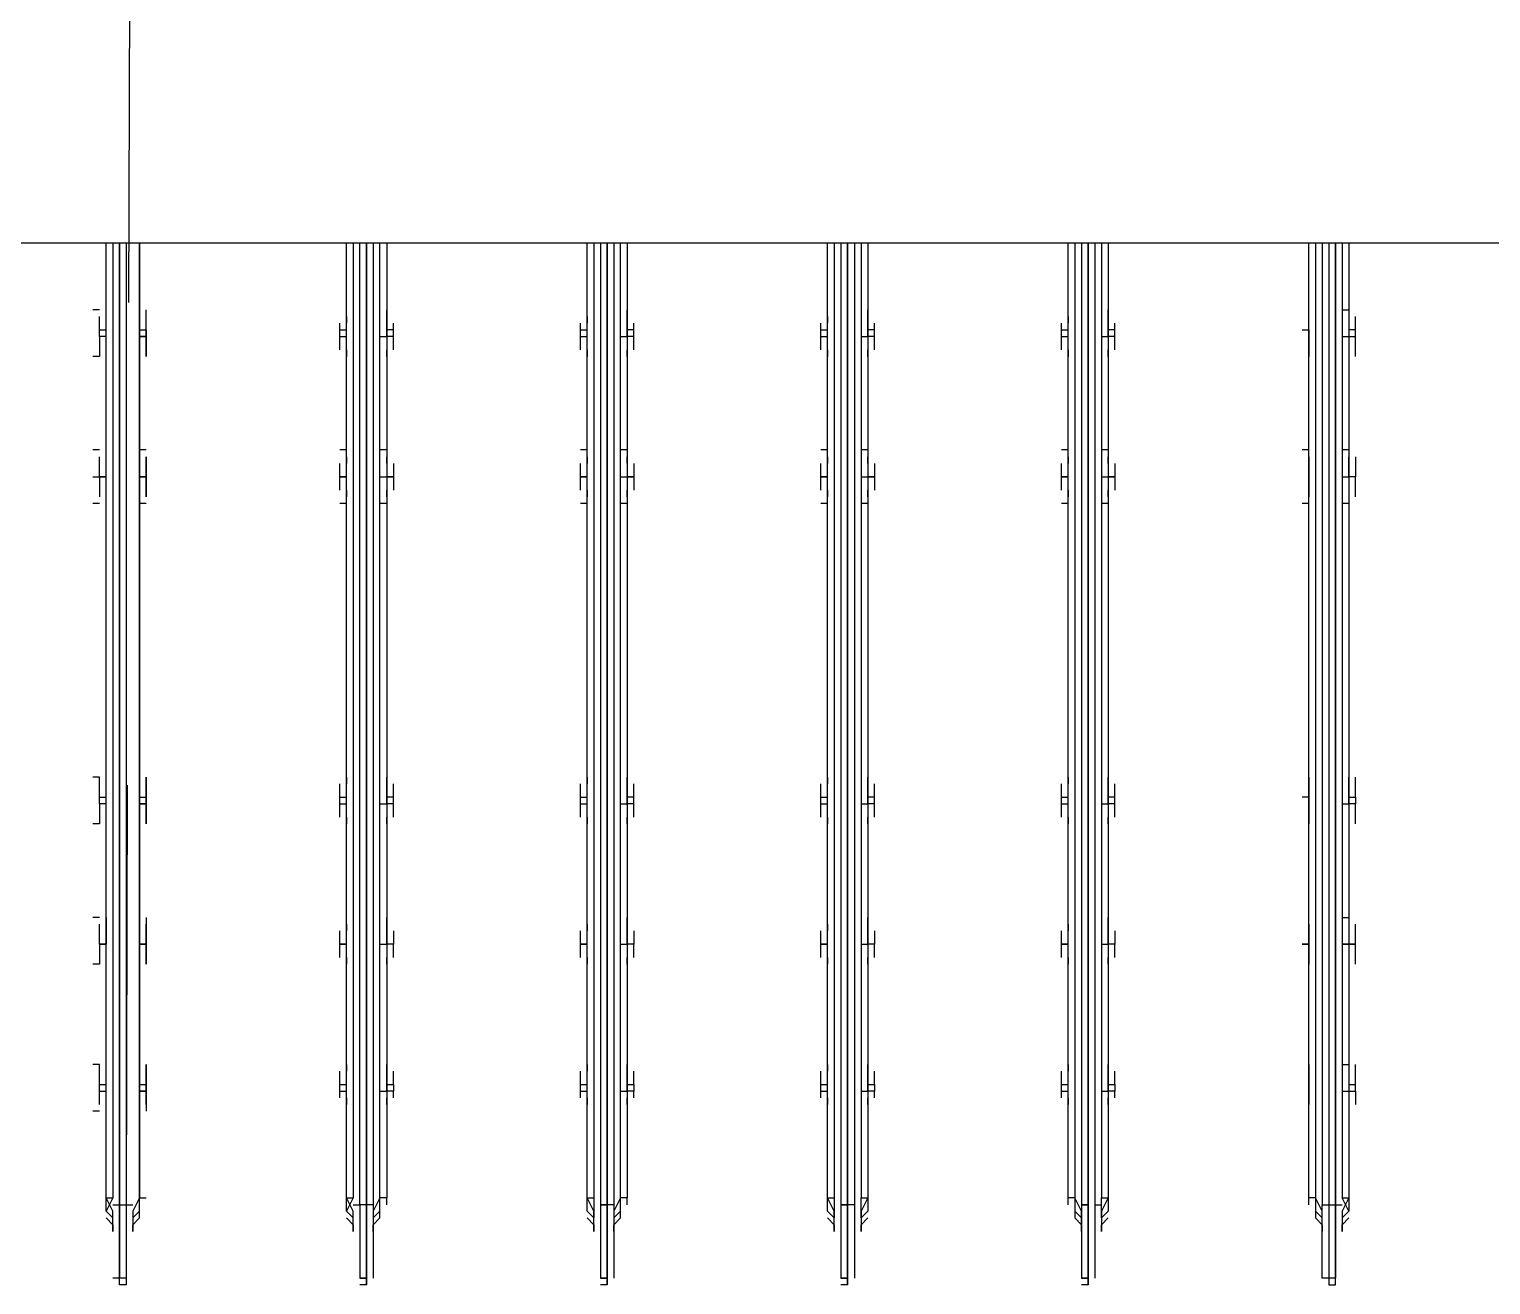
# Model space of a CAD drawing. Header units: metres. Extents: x 531759 to 532310, y 2675082 to 2675319.
# Drawn here: x 532023.7517 to 532024.0543, y 2675220.4394 to 2675220.6995 of the extents above; entities that cross this region are included whole.
import ezdxf

# ---------------------------------------------------------------- set-up
doc = ezdxf.new("R2010")
doc.units = ezdxf.units.M
doc.header["$MEASUREMENT"] = 0
doc.linetypes.add('PDF_IMPORT', pattern=[1, 0.8, -0.2])
doc.layers.add('IDT', color=7, linetype='Continuous')

# ---------------------------------------------------------------- blocks, each defined once
blk = doc.blocks.new('IDT')
at = {"layer": 'IDT', "color": 0, "lineweight": 25}
for p, q in [((16.91054, 14.81944), (16.90916, 14.81944)), ((16.90916, 14.81944), (16.90916, 14.80284)), ((16.90916, 14.80284), (16.90916, 14.81805)), ((16.90916, 14.81805), (16.91054, 14.81805)), ((16.91054, 14.80284), (16.91054, 14.81944)), ((16.91054, 14.81805), (16.91192, 14.81805)), ((16.91192, 14.81805), (16.91192, 14.80284)), ((16.95895, 14.80284), (16.95895, 14.81805)), ((16.96033, 14.80284), (16.96033, 14.81944)), ((16.96033, 14.81944), (16.96033, 14.80284)), ((16.96033, 14.81944), (16.96172, 14.81944)), ((16.96172, 14.81805), (16.96033, 14.81805)), ((16.96033, 14.81805), (16.96172, 14.81805)), ((16.96172, 14.80284), (16.96172, 14.81805)), ((17.00874, 14.80284), (17.00874, 14.81805)), ((17.01013, 14.80284), (17.01013, 14.81944)), ((17.01013, 14.81944), (17.01013, 14.80284)), ((17.01013, 14.81944), (17.01151, 14.81944)), ((17.01151, 14.81805), (17.01013, 14.81805)), ((17.01013, 14.81805), (17.01151, 14.81805)), ((17.01151, 14.80284), (17.01151, 14.81805)), ((17.05854, 14.80284), (17.05854, 14.81805)), ((17.05992, 14.80284), (17.05992, 14.81944)), ((17.05992, 14.81944), (17.05992, 14.80284)), ((17.05992, 14.81944), (17.0613, 14.81944)), ((17.0613, 14.81805), (17.05992, 14.81805)), ((17.05992, 14.81805), (17.0613, 14.81805)), ((17.0613, 14.80284), (17.0613, 14.81805)), ((17.10833, 14.80284), (17.10833, 14.81805)), ((17.10971, 14.80284), (17.10971, 14.81944)), ((17.10971, 14.81944), (17.10971, 14.80284)), ((17.10971, 14.81944), (17.1111, 14.81944)), ((17.1111, 14.81805), (17.10971, 14.81805)), ((17.10971, 14.81805), (17.1111, 14.81805)), ((17.1111, 14.80284), (17.1111, 14.81805)), ((17.15951, 14.80284), (17.15951, 14.81944)), ((17.15951, 14.81944), (17.16089, 14.81944)), ((17.15951, 14.80284), (17.15951, 14.81805)), ((17.15951, 14.81805), (17.16089, 14.81805)), ((17.16089, 14.81944), (17.16089, 14.80284)), ((17.16089, 14.80284), (17.16089, 14.81805)), ((17.16089, 14.81805), (17.16227, 14.81805)), ((16.90777, 14.80422), (16.90777, 14.80837)), ((16.90777, 14.80837), (16.90777, 14.80699)), ((16.91192, 14.80699), (16.91192, 14.80837)), ((16.91192, 14.80837), (16.91192, 14.80422)), ((16.95757, 14.80422), (16.95757, 14.80837)), ((16.95757, 14.80837), (16.95757, 14.80699)), ((16.96172, 14.80699), (16.96172, 14.80837)), ((16.96172, 14.80837), (16.96172, 14.80422)), ((17.00736, 14.80422), (17.00736, 14.80837)), ((17.00736, 14.80837), (17.00736, 14.80699)), ((17.01289, 14.80699), (17.01289, 14.80837)), ((17.01289, 14.80837), (17.01289, 14.80422)), ((17.05854, 14.80422), (17.05854, 14.80837)), ((17.05854, 14.80837), (17.05854, 14.80699)), ((17.06269, 14.80699), (17.06269, 14.80837)), ((17.06269, 14.80837), (17.06269, 14.80422)), ((17.10833, 14.80422), (17.10833, 14.80837)), ((17.10833, 14.80837), (17.10833, 14.80699)), ((17.11248, 14.80699), (17.11248, 14.80837)), ((17.11248, 14.80837), (17.11248, 14.80422)), ((17.15812, 14.80422), (17.15812, 14.80837)), ((17.15812, 14.80837), (17.15812, 14.80699)), ((17.16227, 14.80699), (17.16227, 14.80837)), ((17.16227, 14.80837), (17.16227, 14.80422)), ((16.90777, 14.80699), (16.90639, 14.8056)), ((16.90639, 14.80422), (16.90777, 14.8056)), ((16.90777, 14.8056), (16.90639, 14.80422)), ((16.91331, 14.8056), (16.91192, 14.80699)), ((16.91331, 14.80422), (16.91192, 14.8056)), ((16.91331, 14.80145), (16.91331, 14.8056)), ((16.95757, 14.80699), (16.95618, 14.8056)), ((16.95618, 14.80422), (16.95757, 14.8056)), ((16.95757, 14.8056), (16.95757, 14.80145)), ((16.9631, 14.8056), (16.96172, 14.80699)), ((16.9631, 14.80422), (16.96172, 14.8056)), ((16.9631, 14.80145), (16.9631, 14.8056)), ((17.00736, 14.80699), (17.00598, 14.8056)), ((17.00598, 14.80422), (17.00736, 14.8056)), ((17.00736, 14.8056), (17.00736, 14.80145)), ((17.01428, 14.8056), (17.01289, 14.80699)), ((17.01289, 14.80145), (17.01289, 14.8056)), ((17.01289, 14.8056), (17.01428, 14.80422)), ((17.05854, 14.80699), (17.05715, 14.8056)), ((17.05715, 14.8056), (17.05715, 14.80145)), ((17.05854, 14.8056), (17.05715, 14.80422)), ((17.06407, 14.8056), (17.06269, 14.80699)), ((17.06269, 14.80145), (17.06269, 14.8056)), ((17.06269, 14.8056), (17.06407, 14.80422)), ((17.10833, 14.80699), (17.10695, 14.8056)), ((17.10695, 14.8056), (17.10695, 14.80145)), ((17.10833, 14.8056), (17.10695, 14.80422)), ((17.11386, 14.8056), (17.11248, 14.80699)), ((17.11386, 14.80422), (17.11248, 14.8056)), ((17.11248, 14.8056), (17.11386, 14.80422)), ((17.15812, 14.80699), (17.15674, 14.8056)), ((17.15812, 14.8056), (17.15674, 14.80422)), ((17.15674, 14.8056), (17.15674, 14.80145)), ((17.16366, 14.8056), (17.16227, 14.80699)), ((17.16366, 14.80422), (17.16227, 14.8056)), ((17.16227, 14.8056), (17.16366, 14.80422)), ((16.90639, 14.80145), (16.90777, 14.80422)), ((16.90639, 14.80284), (16.90639, 14.80422)), ((16.90639, 14.80422), (16.90777, 14.80145)), ((16.90639, 14.80145), (16.90639, 14.80284)), ((16.90639, 14.60366), (16.90639, 14.80145)), ((16.90777, 14.80145), (16.90639, 14.80145)), ((16.90916, 14.80284), (16.90777, 14.80284)), ((16.90777, 14.60366), (16.90777, 14.80145)), ((16.91054, 14.80284), (16.90916, 14.80284)), ((16.90916, 14.80284), (16.90916, 14.60366)), ((16.90916, 14.60366), (16.90916, 14.80284)), ((16.91192, 14.80284), (16.91054, 14.80284)), ((16.91054, 14.60366), (16.91054, 14.80284)), ((16.91192, 14.80422), (16.91331, 14.80145)), ((16.91192, 14.60366), (16.91192, 14.80284)), ((16.91331, 14.80284), (16.91331, 14.80422)), ((16.91331, 14.60366), (16.91331, 14.80145)), ((16.91331, 14.80145), (16.91469, 14.80145)), ((16.91469, 14.80284), (16.91469, 14.80145)), ((16.91469, 14.80145), (16.91469, 14.60366)), ((16.95618, 14.80145), (16.95757, 14.80422)), ((16.95618, 14.80284), (16.95618, 14.80422)), ((16.95618, 14.80145), (16.95618, 14.80284)), ((16.95618, 14.60366), (16.95618, 14.80145)), ((16.95757, 14.80145), (16.95618, 14.80145)), ((16.95895, 14.80284), (16.95757, 14.80284)), ((16.95757, 14.60366), (16.95757, 14.80145)), ((16.95895, 14.60366), (16.95895, 14.80284)), ((16.96172, 14.80284), (16.96033, 14.80284)), ((16.96033, 14.80284), (16.96172, 14.80284)), ((16.96033, 14.60366), (16.96033, 14.80284)), ((16.96033, 14.80284), (16.96033, 14.60366)), ((16.96172, 14.80422), (16.9631, 14.80145)), ((16.96172, 14.60366), (16.96172, 14.80284)), ((16.9631, 14.80284), (16.9631, 14.80422)), ((16.9631, 14.60366), (16.9631, 14.80145)), ((16.9631, 14.80145), (16.96448, 14.80145)), ((16.96448, 14.80284), (16.96448, 14.80145)), ((16.96448, 14.80145), (16.96448, 14.60366)), ((17.00598, 14.80145), (17.00736, 14.80422)), ((17.00598, 14.80284), (17.00598, 14.80422)), ((17.00598, 14.80145), (17.00598, 14.80284)), ((17.00598, 14.60366), (17.00598, 14.80145)), ((17.00736, 14.80145), (17.00598, 14.80145)), ((17.00736, 14.60366), (17.00736, 14.80145)), ((17.00874, 14.60366), (17.00874, 14.80284)), ((17.00874, 14.80284), (17.01013, 14.80284)), ((17.01151, 14.80284), (17.01013, 14.80284)), ((17.01013, 14.80284), (17.01151, 14.80284)), ((17.01013, 14.80284), (17.01013, 14.60366)), ((17.01013, 14.60366), (17.01013, 14.80284)), ((17.01151, 14.60366), (17.01151, 14.80284)), ((17.01289, 14.80422), (17.01428, 14.80145)), ((17.01428, 14.80145), (17.01289, 14.80145)), ((17.01289, 14.60366), (17.01289, 14.80145)), ((17.01428, 14.80422), (17.01428, 14.80284)), ((17.01428, 14.80284), (17.01428, 14.80145)), ((17.01428, 14.80145), (17.01428, 14.60366)), ((17.05577, 14.80284), (17.05577, 14.80145)), ((17.05577, 14.60366), (17.05577, 14.80145)), ((17.05577, 14.80145), (17.05715, 14.80145)), ((17.05715, 14.80145), (17.05854, 14.80422)), ((17.05715, 14.80422), (17.05715, 14.80284)), ((17.05715, 14.80145), (17.05715, 14.60366)), ((17.05854, 14.60366), (17.05854, 14.80284)), ((17.05854, 14.80284), (17.05992, 14.80284)), ((17.0613, 14.80284), (17.05992, 14.80284)), ((17.05992, 14.80284), (17.0613, 14.80284)), ((17.05992, 14.80284), (17.05992, 14.60366)), ((17.05992, 14.60366), (17.05992, 14.80284)), ((17.0613, 14.60366), (17.0613, 14.80284)), ((17.06269, 14.80422), (17.06407, 14.80145)), ((17.06407, 14.80145), (17.06269, 14.80145)), ((17.06269, 14.60366), (17.06269, 14.80145)), ((17.06407, 14.80422), (17.06407, 14.80284)), ((17.06407, 14.80284), (17.06407, 14.80145)), ((17.06407, 14.80145), (17.06407, 14.60366)), ((17.10556, 14.80284), (17.10556, 14.80145)), ((17.10556, 14.60366), (17.10556, 14.80145)), ((17.10556, 14.80145), (17.10695, 14.80145)), ((17.10695, 14.80145), (17.10833, 14.80422)), ((17.10695, 14.80422), (17.10695, 14.80284)), ((17.10695, 14.80145), (17.10695, 14.60366)), ((17.10833, 14.60366), (17.10833, 14.80284)), ((17.10833, 14.80284), (17.10971, 14.80284)), ((17.10971, 14.80284), (17.1111, 14.80284)), ((17.10971, 14.60366), (17.10971, 14.80284)), ((17.10971, 14.80284), (17.10971, 14.60366)), ((17.11248, 14.80284), (17.1111, 14.80284)), ((17.1111, 14.80284), (17.1111, 14.60366)), ((17.11248, 14.80422), (17.11386, 14.80145)), ((17.11248, 14.80145), (17.11386, 14.80422)), ((17.11386, 14.80145), (17.11248, 14.80145)), ((17.11248, 14.60366), (17.11248, 14.80145)), ((17.11386, 14.80422), (17.11386, 14.80284)), ((17.11386, 14.80284), (17.11386, 14.80145)), ((17.11386, 14.80145), (17.11386, 14.60366)), ((17.15674, 14.80145), (17.15536, 14.80145)), ((17.15674, 14.80422), (17.15674, 14.80284)), ((17.15674, 14.80145), (17.15812, 14.80422)), ((17.15674, 14.80284), (17.15674, 14.80145)), ((17.15674, 14.80145), (17.15674, 14.60366)), ((17.15674, 14.60366), (17.15674, 14.80145)), ((17.15951, 14.80284), (17.15812, 14.80284)), ((17.15951, 14.60366), (17.15951, 14.80284)), ((17.16089, 14.80284), (17.15951, 14.80284)), ((17.16227, 14.80284), (17.16089, 14.80284)), ((17.16089, 14.80284), (17.16089, 14.60366)), ((17.16089, 14.60366), (17.16089, 14.80284)), ((17.16227, 14.80422), (17.16366, 14.80145)), ((17.16227, 14.80145), (17.16366, 14.80422)), ((17.16366, 14.80145), (17.16227, 14.80145)), ((17.16227, 14.60366), (17.16227, 14.80145)), ((17.16366, 14.80422), (17.16366, 14.80284)), ((17.16366, 14.80284), (17.16366, 14.80145)), ((17.16366, 14.80145), (17.16366, 14.60366)), ((16.90639, 14.77932), (16.90639, 14.78347)), ((16.91469, 14.78347), (16.91469, 14.77932)), ((16.95618, 14.77932), (16.95618, 14.78347)), ((16.96448, 14.78347), (16.96448, 14.77932)), ((17.00598, 14.77932), (17.00598, 14.78347)), ((17.01428, 14.78347), (17.01428, 14.77932)), ((17.05577, 14.77932), (17.05577, 14.78347)), ((17.06407, 14.78347), (17.06407, 14.77932)), ((17.10556, 14.77932), (17.10556, 14.78347)), ((17.11386, 14.78347), (17.11386, 14.77932)), ((17.15536, 14.77932), (17.15536, 14.78347)), ((17.16366, 14.78347), (17.16366, 14.77932)), ((17.16504, 14.78347), (17.16642, 14.78347)), ((16.90501, 14.78071), (16.90501, 14.78209)), ((16.90501, 14.77932), (16.90501, 14.78071)), ((16.91469, 14.78071), (16.91469, 14.78209)), ((16.91469, 14.77932), (16.91469, 14.78071)), ((16.9548, 14.78071), (16.9548, 14.77932)), ((16.95618, 14.78209), (16.95618, 14.78071)), ((16.96448, 14.78071), (16.96448, 14.78209)), ((16.96587, 14.78071), (16.96587, 14.77932)), ((17.00459, 14.78071), (17.00459, 14.77932)), ((17.00598, 14.78209), (17.00598, 14.78071)), ((17.01428, 14.78071), (17.01428, 14.78209)), ((17.01566, 14.78071), (17.01566, 14.77932)), ((17.05439, 14.78071), (17.05439, 14.77932)), ((17.05577, 14.78209), (17.05577, 14.78071)), ((17.06407, 14.78071), (17.06407, 14.78209)), ((17.06545, 14.78071), (17.06545, 14.77932)), ((17.10418, 14.78071), (17.10418, 14.77932)), ((17.10556, 14.78209), (17.10556, 14.78071)), ((17.11386, 14.78071), (17.11386, 14.78209)), ((17.11525, 14.78071), (17.11525, 14.77932)), ((17.15536, 14.78209), (17.15536, 14.78071)), ((17.15536, 14.78071), (17.15536, 14.77932)), ((17.16504, 14.78209), (17.16504, 14.78071)), ((17.16504, 14.78071), (17.16504, 14.77932)), ((16.90639, 14.77932), (16.90501, 14.77932)), ((16.90501, 14.77932), (16.90501, 14.77794)), ((16.90639, 14.77794), (16.90501, 14.77794)), ((16.90501, 14.77794), (16.90501, 14.77518)), ((16.90777, 14.77932), (16.90639, 14.77932)), ((16.90639, 14.77794), (16.90639, 14.77932)), ((16.90639, 14.77379), (16.90639, 14.77794)), ((16.91469, 14.77932), (16.91469, 14.77794)), ((16.91469, 14.77518), (16.91469, 14.77932)), ((16.91469, 14.77794), (16.91469, 14.77379)), ((16.9548, 14.77932), (16.95618, 14.77932)), ((16.9548, 14.77794), (16.9548, 14.77932)), ((16.95618, 14.77794), (16.9548, 14.77794)), ((16.9548, 14.77794), (16.9548, 14.77518)), ((16.95757, 14.77932), (16.95618, 14.77932)), ((16.95618, 14.77932), (16.95618, 14.77794)), ((16.95618, 14.77794), (16.95618, 14.77379)), ((16.96448, 14.77932), (16.96448, 14.77794)), ((16.96587, 14.77932), (16.96448, 14.77932)), ((16.96448, 14.77794), (16.96448, 14.77379)), ((16.96587, 14.77794), (16.96448, 14.77794)), ((16.96587, 14.77932), (16.96587, 14.77794)), ((16.96587, 14.77794), (16.96587, 14.77518)), ((17.00459, 14.77932), (17.00598, 14.77932)), ((17.00459, 14.77794), (17.00459, 14.77932)), ((17.00598, 14.77794), (17.00459, 14.77794)), ((17.00459, 14.77794), (17.00459, 14.77518)), ((17.00736, 14.77932), (17.00598, 14.77932)), ((17.00598, 14.77932), (17.00598, 14.77794)), ((17.00598, 14.77794), (17.00598, 14.77379)), ((17.01428, 14.77932), (17.01428, 14.77794)), ((17.01566, 14.77932), (17.01428, 14.77932)), ((17.01428, 14.77794), (17.01428, 14.77379)), ((17.01566, 14.77794), (17.01428, 14.77794)), ((17.01566, 14.77932), (17.01566, 14.77794)), ((17.01566, 14.77794), (17.01566, 14.77518)), ((17.05439, 14.77932), (17.05577, 14.77932)), ((17.05439, 14.77794), (17.05439, 14.77932)), ((17.05577, 14.77794), (17.05439, 14.77794)), ((17.05439, 14.77794), (17.05439, 14.77518)), ((17.05715, 14.77932), (17.05577, 14.77932)), ((17.05577, 14.77932), (17.05577, 14.77794)), ((17.05577, 14.77794), (17.05577, 14.77379)), ((17.06407, 14.77932), (17.06407, 14.77794)), ((17.06545, 14.77932), (17.06407, 14.77932)), ((17.06407, 14.77794), (17.06407, 14.77379)), ((17.06545, 14.77794), (17.06407, 14.77794)), ((17.06545, 14.77932), (17.06545, 14.77794)), ((17.06545, 14.77794), (17.06545, 14.77518)), ((17.10418, 14.77932), (17.10556, 14.77932)), ((17.10418, 14.77794), (17.10418, 14.77932)), ((17.10556, 14.77794), (17.10418, 14.77794)), ((17.10418, 14.77794), (17.10418, 14.77518)), ((17.10695, 14.77932), (17.10556, 14.77932)), ((17.10556, 14.77932), (17.10556, 14.77794)), ((17.10556, 14.77794), (17.10556, 14.77379)), ((17.11386, 14.77932), (17.11386, 14.77794)), ((17.11525, 14.77932), (17.11386, 14.77932)), ((17.11386, 14.77794), (17.11386, 14.77379)), ((17.11525, 14.77794), (17.11386, 14.77794)), ((17.11525, 14.77932), (17.11525, 14.77794)), ((17.11525, 14.77794), (17.11525, 14.77518)), ((17.15536, 14.77794), (17.15536, 14.77932)), ((17.15536, 14.77932), (17.15674, 14.77932)), ((17.15674, 14.77932), (17.15536, 14.77932)), ((17.15536, 14.77932), (17.15536, 14.77794)), ((17.15674, 14.77794), (17.15536, 14.77794)), ((17.15536, 14.77794), (17.15536, 14.77379)), ((17.15536, 14.77518), (17.15536, 14.77794)), ((17.16366, 14.77932), (17.16366, 14.77794)), ((17.16504, 14.77932), (17.16366, 14.77932)), ((17.16366, 14.77794), (17.16366, 14.77379)), ((17.16504, 14.77794), (17.16366, 14.77794)), ((17.16504, 14.77932), (17.16504, 14.77794)), ((17.16504, 14.77794), (17.16504, 14.77518)), ((16.90501, 14.77518), (16.90501, 14.77379)), ((16.91469, 14.77379), (16.91469, 14.77518)), ((16.95618, 14.77379), (16.95618, 14.77518)), ((16.96448, 14.77379), (16.96448, 14.77518)), ((17.00598, 14.77379), (17.00598, 14.77518)), ((17.01428, 14.77379), (17.01428, 14.77518)), ((17.05577, 14.77379), (17.05577, 14.77518)), ((17.06407, 14.77379), (17.06407, 14.77518)), ((17.10556, 14.77379), (17.10556, 14.77518)), ((17.11386, 14.77379), (17.11386, 14.77518)), ((17.15536, 14.77379), (17.15536, 14.77518)), ((17.16504, 14.77518), (17.16504, 14.77379)), ((16.90777, 14.77379), (16.90639, 14.77379)), ((17.16504, 14.77379), (17.16642, 14.77379)), ((16.90501, 14.75304), (16.90501, 14.75166)), ((16.90639, 14.7489), (16.90639, 14.75304)), ((16.91469, 14.75166), (16.91469, 14.75304)), ((16.91469, 14.75304), (16.91469, 14.74336)), ((16.95618, 14.7489), (16.95618, 14.75304)), ((16.95618, 14.75304), (16.95618, 14.75166)), ((16.96448, 14.75166), (16.96448, 14.75304)), ((16.96448, 14.75304), (16.96448, 14.7489)), ((17.00598, 14.7489), (17.00598, 14.75304)), ((17.00598, 14.75304), (17.00598, 14.75166)), ((17.01428, 14.75166), (17.01428, 14.75304)), ((17.01428, 14.75304), (17.01428, 14.7489)), ((17.05577, 14.7489), (17.05577, 14.75304)), ((17.05577, 14.75304), (17.05577, 14.75166)), ((17.06407, 14.75166), (17.06407, 14.75304)), ((17.06407, 14.75304), (17.06407, 14.7489)), ((17.10556, 14.7489), (17.10556, 14.75304)), ((17.10556, 14.75304), (17.10556, 14.75166)), ((17.11386, 14.75166), (17.11386, 14.75304)), ((17.11386, 14.75304), (17.11386, 14.7489)), ((17.15536, 14.75166), (17.15536, 14.75304)), ((17.15536, 14.75304), (17.15536, 14.7489)), ((17.16366, 14.75304), (17.16366, 14.7489)), ((17.16504, 14.75166), (17.16504, 14.75304)), ((17.16504, 14.75304), (17.16642, 14.75304)), ((16.90501, 14.75166), (16.90501, 14.7489)), ((16.91469, 14.7489), (16.91469, 14.75166)), ((16.9548, 14.75166), (16.9548, 14.7489)), ((16.96587, 14.75166), (16.96587, 14.7489)), ((17.00459, 14.75166), (17.00459, 14.7489)), ((17.01566, 14.75166), (17.01566, 14.7489)), ((17.05439, 14.75166), (17.05439, 14.7489)), ((17.06545, 14.75166), (17.06545, 14.7489)), ((17.10418, 14.75166), (17.10418, 14.7489)), ((17.11525, 14.75166), (17.11525, 14.7489)), ((17.15536, 14.7489), (17.15536, 14.75166)), ((17.16504, 14.7489), (17.16504, 14.75166)), ((16.90639, 14.7489), (16.90501, 14.7489)), ((16.90501, 14.7489), (16.90639, 14.7489)), ((16.90639, 14.7489), (16.90501, 14.7489)), ((16.90501, 14.7489), (16.90501, 14.74613)), ((16.90639, 14.74336), (16.90639, 14.7489)), ((16.90639, 14.7489), (16.90777, 14.7489)), ((16.90777, 14.7489), (16.90639, 14.7489)), ((16.91469, 14.74613), (16.91469, 14.7489)), ((16.91469, 14.7489), (16.91607, 14.7489)), ((16.91607, 14.7489), (16.91469, 14.7489)), ((16.9548, 14.7489), (16.95618, 14.7489)), ((16.9548, 14.74613), (16.9548, 14.7489)), ((16.9548, 14.7489), (16.95618, 14.7489)), ((16.95757, 14.7489), (16.95618, 14.7489)), ((16.95618, 14.7489), (16.95618, 14.74336)), ((16.96448, 14.7489), (16.96587, 14.7489)), ((16.96587, 14.7489), (16.96448, 14.7489)), ((16.96587, 14.7489), (16.96448, 14.7489)), ((16.96448, 14.7489), (16.96448, 14.74336)), ((16.96587, 14.7489), (16.96587, 14.74613)), ((17.00459, 14.7489), (17.00598, 14.7489)), ((17.00459, 14.74613), (17.00459, 14.7489)), ((17.00459, 14.7489), (17.00598, 14.7489)), ((17.00736, 14.7489), (17.00598, 14.7489)), ((17.00598, 14.7489), (17.00598, 14.74336)), ((17.01428, 14.7489), (17.01566, 14.7489)), ((17.01566, 14.7489), (17.01428, 14.7489)), ((17.01566, 14.7489), (17.01428, 14.7489)), ((17.01428, 14.7489), (17.01428, 14.74336)), ((17.01566, 14.7489), (17.01566, 14.74613)), ((17.05439, 14.7489), (17.05577, 14.7489)), ((17.05439, 14.74613), (17.05439, 14.7489)), ((17.05439, 14.7489), (17.05577, 14.7489)), ((17.05715, 14.7489), (17.05577, 14.7489)), ((17.05577, 14.7489), (17.05577, 14.74336)), ((17.06407, 14.7489), (17.06545, 14.7489)), ((17.06545, 14.7489), (17.06407, 14.7489)), ((17.06545, 14.7489), (17.06407, 14.7489)), ((17.06407, 14.7489), (17.06407, 14.74336)), ((17.06545, 14.7489), (17.06545, 14.74613)), ((17.10418, 14.7489), (17.10556, 14.7489)), ((17.10418, 14.74613), (17.10418, 14.7489)), ((17.10418, 14.7489), (17.10556, 14.7489)), ((17.10695, 14.7489), (17.10556, 14.7489)), ((17.10556, 14.7489), (17.10556, 14.74336)), ((17.11386, 14.7489), (17.11525, 14.7489)), ((17.11525, 14.7489), (17.11386, 14.7489)), ((17.11525, 14.7489), (17.11386, 14.7489)), ((17.11386, 14.7489), (17.11386, 14.74336)), ((17.11525, 14.7489), (17.11525, 14.74613)), ((17.15536, 14.74336), (17.15536, 14.7489)), ((17.15536, 14.7489), (17.15674, 14.7489)), ((17.15674, 14.7489), (17.15536, 14.7489)), ((17.15536, 14.7489), (17.15674, 14.7489)), ((17.15674, 14.7489), (17.15536, 14.7489)), ((17.15536, 14.7489), (17.15536, 14.74613)), ((17.16366, 14.74336), (17.16366, 14.7489)), ((17.16366, 14.7489), (17.16504, 14.7489)), ((17.16366, 14.7489), (17.16504, 14.7489)), ((17.16504, 14.7489), (17.16366, 14.7489)), ((17.16504, 14.7489), (17.16504, 14.74613)), ((16.90501, 14.74613), (16.90501, 14.74475)), ((16.91469, 14.74475), (16.91469, 14.74613)), ((16.95618, 14.74613), (16.95618, 14.74475)), ((16.96448, 14.74475), (16.96448, 14.74613)), ((17.00598, 14.74613), (17.00598, 14.74475)), ((17.01428, 14.74475), (17.01428, 14.74613)), ((17.05577, 14.74613), (17.05577, 14.74475)), ((17.06407, 14.74475), (17.06407, 14.74613)), ((17.10556, 14.74613), (17.10556, 14.74475)), ((17.11386, 14.74475), (17.11386, 14.74613)), ((17.15536, 14.74613), (17.15536, 14.74475)), ((17.16504, 14.74613), (17.16504, 14.74475)), ((16.90777, 14.74336), (16.90639, 14.74336)), ((17.16504, 14.74336), (17.16642, 14.74336)), ((16.90501, 14.724), (16.90501, 14.72262)), ((16.90639, 14.71985), (16.90639, 14.724)), ((16.91469, 14.72262), (16.91469, 14.724)), ((16.91469, 14.724), (16.91469, 14.71985)), ((16.95618, 14.71985), (16.95618, 14.724)), ((16.95618, 14.724), (16.95618, 14.72262)), ((16.96448, 14.72262), (16.96448, 14.724)), ((16.96448, 14.724), (16.96448, 14.71847)), ((17.00598, 14.71985), (17.00598, 14.724)), ((17.00598, 14.724), (17.00598, 14.72262)), ((17.01428, 14.72262), (17.01428, 14.724)), ((17.01428, 14.724), (17.01428, 14.71847)), ((17.05577, 14.71985), (17.05577, 14.724)), ((17.05577, 14.724), (17.05577, 14.72262)), ((17.06407, 14.72262), (17.06407, 14.724)), ((17.06407, 14.724), (17.06407, 14.71847)), ((17.10556, 14.71985), (17.10556, 14.724)), ((17.10556, 14.724), (17.10556, 14.72262)), ((17.11386, 14.72262), (17.11386, 14.724)), ((17.11386, 14.724), (17.11386, 14.71847)), ((17.15536, 14.72262), (17.15536, 14.724)), ((17.15536, 14.724), (17.15536, 14.71985)), ((17.16366, 14.724), (17.16366, 14.71847)), ((17.16504, 14.72262), (17.16504, 14.724)), ((17.16504, 14.724), (17.16642, 14.724)), ((16.90501, 14.72262), (16.90501, 14.71985)), ((16.90501, 14.71847), (16.90501, 14.71985)), ((16.90501, 14.71985), (16.90639, 14.71985)), ((16.90777, 14.71985), (16.90639, 14.71985)), ((16.90639, 14.71985), (16.90639, 14.71847)), ((16.91469, 14.71985), (16.91469, 14.72262)), ((16.91469, 14.71847), (16.91469, 14.71985)), ((16.91469, 14.71985), (16.91469, 14.71847)), ((16.9548, 14.72262), (16.9548, 14.71985)), ((16.9548, 14.71985), (16.95618, 14.71985)), ((16.9548, 14.71985), (16.9548, 14.71847)), ((16.95757, 14.71985), (16.95618, 14.71985)), ((16.95618, 14.71985), (16.95618, 14.71432)), ((16.96587, 14.71985), (16.96448, 14.71985)), ((16.96587, 14.72262), (16.96587, 14.71985)), ((16.96587, 14.71985), (16.96587, 14.71847)), ((17.00459, 14.72262), (17.00459, 14.71985)), ((17.00459, 14.71985), (17.00598, 14.71985)), ((17.00459, 14.71985), (17.00459, 14.71847)), ((17.00736, 14.71985), (17.00598, 14.71985)), ((17.00598, 14.71985), (17.00598, 14.71432)), ((17.01566, 14.71985), (17.01428, 14.71985)), ((17.01566, 14.72262), (17.01566, 14.71985)), ((17.01566, 14.71985), (17.01566, 14.71847)), ((17.05439, 14.72262), (17.05439, 14.71985)), ((17.05439, 14.71985), (17.05577, 14.71985)), ((17.05439, 14.71985), (17.05439, 14.71847)), ((17.05715, 14.71985), (17.05577, 14.71985)), ((17.05577, 14.71985), (17.05577, 14.71432)), ((17.06545, 14.71985), (17.06407, 14.71985)), ((17.06545, 14.72262), (17.06545, 14.71985)), ((17.06545, 14.71985), (17.06545, 14.71847)), ((17.10418, 14.72262), (17.10418, 14.71985)), ((17.10418, 14.71985), (17.10556, 14.71985)), ((17.10418, 14.71985), (17.10418, 14.71847)), ((17.10695, 14.71985), (17.10556, 14.71985)), ((17.10556, 14.71985), (17.10556, 14.71432)), ((17.11525, 14.71985), (17.11386, 14.71985)), ((17.11525, 14.72262), (17.11525, 14.71985)), ((17.11525, 14.71985), (17.11525, 14.71847)), ((17.15536, 14.71985), (17.15536, 14.72262)), ((17.15536, 14.71847), (17.15536, 14.71985)), ((17.15536, 14.71985), (17.15674, 14.71985)), ((17.15674, 14.71985), (17.15536, 14.71985)), ((17.15536, 14.71985), (17.15536, 14.71847)), ((17.16366, 14.71985), (17.16504, 14.71985)), ((17.16504, 14.71985), (17.16504, 14.72262)), ((17.16504, 14.71985), (17.16504, 14.71847)), ((16.90639, 14.71847), (16.90501, 14.71847)), ((16.90501, 14.71847), (16.90501, 14.7157)), ((16.90639, 14.71847), (16.90639, 14.71432)), ((16.91469, 14.7157), (16.91469, 14.71847)), ((16.91469, 14.71847), (16.91469, 14.71432)), ((16.91469, 14.71847), (16.91607, 14.71847)), ((16.9548, 14.71847), (16.95618, 14.71847)), ((16.9548, 14.71847), (16.9548, 14.7157)), ((16.96448, 14.71847), (16.96448, 14.71432)), ((16.96587, 14.71847), (16.96448, 14.71847)), ((16.96587, 14.71847), (16.96587, 14.7157)), ((17.00459, 14.71847), (17.00598, 14.71847)), ((17.00459, 14.71847), (17.00459, 14.7157)), ((17.01428, 14.71847), (17.01428, 14.71432)), ((17.01566, 14.71847), (17.01428, 14.71847)), ((17.01566, 14.71847), (17.01566, 14.7157)), ((17.05439, 14.71847), (17.05577, 14.71847)), ((17.05439, 14.71847), (17.05439, 14.7157)), ((17.06407, 14.71847), (17.06407, 14.71432)), ((17.06545, 14.71847), (17.06407, 14.71847)), ((17.06545, 14.71847), (17.06545, 14.7157)), ((17.10418, 14.71847), (17.10556, 14.71847)), ((17.10418, 14.71847), (17.10418, 14.7157)), ((17.11386, 14.71847), (17.11386, 14.71432)), ((17.11525, 14.71847), (17.11386, 14.71847)), ((17.11525, 14.71847), (17.11525, 14.7157)), ((17.15674, 14.71847), (17.15536, 14.71847)), ((17.15536, 14.71847), (17.15536, 14.71432)), ((17.15536, 14.7157), (17.15536, 14.71847)), ((17.16366, 14.71847), (17.16366, 14.71432)), ((17.16504, 14.71847), (17.16366, 14.71847)), ((17.16504, 14.71847), (17.16504, 14.7157)), ((16.90501, 14.7157), (16.90501, 14.71432)), ((16.91469, 14.71432), (16.91469, 14.7157)), ((16.95618, 14.71432), (16.95618, 14.7157)), ((16.96448, 14.71432), (16.96448, 14.7157)), ((17.00598, 14.71432), (17.00598, 14.7157)), ((17.01428, 14.71432), (17.01428, 14.7157)), ((17.05577, 14.71432), (17.05577, 14.7157)), ((17.06407, 14.71432), (17.06407, 14.7157)), ((17.10556, 14.71432), (17.10556, 14.7157)), ((17.11386, 14.71432), (17.11386, 14.7157)), ((17.15536, 14.71432), (17.15536, 14.7157)), ((17.16504, 14.7157), (17.16504, 14.71432)), ((17.16504, 14.71432), (17.16642, 14.71432)), ((16.90501, 14.65622), (16.90501, 14.65484)), ((16.90639, 14.65761), (16.90777, 14.65761)), ((16.90639, 14.65207), (16.90639, 14.65622)), ((16.91469, 14.65761), (16.91607, 14.65761)), ((16.91469, 14.65484), (16.91469, 14.65622)), ((16.91469, 14.65622), (16.91469, 14.65207)), ((16.95618, 14.65761), (16.95757, 14.65761)), ((16.95618, 14.65207), (16.95618, 14.65622)), ((16.95618, 14.65622), (16.95618, 14.65484)), ((16.96448, 14.65761), (16.96587, 14.65761)), ((16.96448, 14.65484), (16.96448, 14.65622)), ((16.96448, 14.65622), (16.96448, 14.65207)), ((17.00598, 14.65761), (17.00736, 14.65761)), ((17.00598, 14.65207), (17.00598, 14.65622)), ((17.00598, 14.65622), (17.00598, 14.65484)), ((17.01428, 14.65761), (17.01566, 14.65761)), ((17.01428, 14.65484), (17.01428, 14.65622)), ((17.01428, 14.65622), (17.01428, 14.65207)), ((17.05577, 14.65761), (17.05715, 14.65761)), ((17.05577, 14.65207), (17.05577, 14.65622)), ((17.05577, 14.65622), (17.05577, 14.65484)), ((17.06407, 14.65761), (17.06545, 14.65761)), ((17.06407, 14.65484), (17.06407, 14.65622)), ((17.06407, 14.65622), (17.06407, 14.65207)), ((17.10556, 14.65761), (17.10695, 14.65761)), ((17.10556, 14.65207), (17.10556, 14.65622)), ((17.10556, 14.65622), (17.10556, 14.65484)), ((17.11386, 14.65761), (17.11525, 14.65761)), ((17.11386, 14.65484), (17.11386, 14.65622)), ((17.11386, 14.65622), (17.11386, 14.65207)), ((17.15536, 14.65761), (17.15674, 14.65761)), ((17.15536, 14.65207), (17.15536, 14.65622)), ((17.15536, 14.65622), (17.15536, 14.65484)), ((17.16366, 14.65622), (17.16366, 14.65207)), ((17.16504, 14.65761), (17.16642, 14.65761)), ((17.16504, 14.65484), (17.16504, 14.65622)), ((16.90501, 14.65484), (16.90501, 14.65207)), ((16.91469, 14.65207), (16.91469, 14.65484)), ((16.9548, 14.65207), (16.9548, 14.65484)), ((16.96587, 14.65484), (16.96587, 14.65207)), ((17.00459, 14.65207), (17.00459, 14.65484)), ((17.01566, 14.65484), (17.01566, 14.65207)), ((17.05439, 14.65207), (17.05439, 14.65484)), ((17.06545, 14.65484), (17.06545, 14.65207)), ((17.10418, 14.65207), (17.10418, 14.65484)), ((17.11525, 14.65484), (17.11525, 14.65207)), ((17.15536, 14.65484), (17.15536, 14.65207)), ((17.16504, 14.65207), (17.16504, 14.65484)), ((16.90501, 14.65207), (16.90639, 14.65207)), ((16.90501, 14.64931), (16.90501, 14.65207)), ((16.90501, 14.65207), (16.90639, 14.65207)), ((16.90777, 14.65207), (16.90639, 14.65207)), ((16.90639, 14.65207), (16.90639, 14.64793)), ((16.91469, 14.64931), (16.91469, 14.65207)), ((16.91469, 14.65207), (16.91469, 14.64793)), ((16.95618, 14.65207), (16.9548, 14.65207)), ((16.9548, 14.64931), (16.9548, 14.65207)), ((16.9548, 14.65207), (16.95618, 14.65207)), ((16.95757, 14.65207), (16.95618, 14.65207)), ((16.95618, 14.64793), (16.95618, 14.65207)), ((16.96448, 14.65207), (16.96448, 14.64793)), ((16.96587, 14.65207), (16.96448, 14.65207)), ((16.96448, 14.65207), (16.96587, 14.65207)), ((16.96587, 14.65207), (16.96587, 14.64931)), ((17.00598, 14.65207), (17.00459, 14.65207)), ((17.00459, 14.64931), (17.00459, 14.65207)), ((17.00459, 14.65207), (17.00598, 14.65207)), ((17.00736, 14.65207), (17.00598, 14.65207)), ((17.00598, 14.64793), (17.00598, 14.65207)), ((17.01428, 14.65207), (17.01428, 14.64793)), ((17.01566, 14.65207), (17.01428, 14.65207)), ((17.01428, 14.65207), (17.01566, 14.65207)), ((17.01566, 14.65207), (17.01566, 14.64931)), ((17.05577, 14.65207), (17.05439, 14.65207)), ((17.05439, 14.64931), (17.05439, 14.65207)), ((17.05439, 14.65207), (17.05577, 14.65207)), ((17.05715, 14.65207), (17.05577, 14.65207)), ((17.05577, 14.64793), (17.05577, 14.65207)), ((17.06407, 14.65207), (17.06407, 14.64793)), ((17.06545, 14.65207), (17.06407, 14.65207)), ((17.06407, 14.65207), (17.06545, 14.65207)), ((17.06545, 14.65207), (17.06545, 14.64931)), ((17.10556, 14.65207), (17.10418, 14.65207)), ((17.10418, 14.64931), (17.10418, 14.65207)), ((17.10418, 14.65207), (17.10556, 14.65207)), ((17.10695, 14.65207), (17.10556, 14.65207)), ((17.10556, 14.64793), (17.10556, 14.65207)), ((17.11386, 14.65207), (17.11386, 14.64793)), ((17.11525, 14.65207), (17.11386, 14.65207)), ((17.11386, 14.65207), (17.11525, 14.65207)), ((17.11525, 14.65207), (17.11525, 14.64931)), ((17.15536, 14.65207), (17.15536, 14.64931)), ((17.15536, 14.64793), (17.15536, 14.65207)), ((17.15674, 14.65207), (17.15536, 14.65207)), ((17.15536, 14.65207), (17.15674, 14.65207)), ((17.15674, 14.65207), (17.15536, 14.65207)), ((17.15536, 14.65207), (17.15674, 14.65207)), ((17.16366, 14.65207), (17.16366, 14.64793)), ((17.16504, 14.65207), (17.16366, 14.65207)), ((17.16366, 14.65207), (17.16504, 14.65207)), ((17.16642, 14.65207), (17.16504, 14.65207)), ((17.16504, 14.65207), (17.16504, 14.64931)), ((16.90501, 14.64793), (16.90501, 14.64931)), ((16.91469, 14.64793), (16.91469, 14.64931)), ((16.95618, 14.64931), (16.95618, 14.64793)), ((16.96448, 14.64793), (16.96448, 14.64931)), ((17.00598, 14.64931), (17.00598, 14.64793)), ((17.01428, 14.64793), (17.01428, 14.64931)), ((17.05577, 14.64931), (17.05577, 14.64793)), ((17.06407, 14.64793), (17.06407, 14.64931)), ((17.10556, 14.64931), (17.10556, 14.64793)), ((17.11386, 14.64793), (17.11386, 14.64931)), ((17.15536, 14.64931), (17.15536, 14.64793)), ((17.16504, 14.64931), (17.16504, 14.64793)), ((16.90639, 14.64654), (16.90777, 14.64654)), ((16.91469, 14.64654), (16.91607, 14.64654)), ((16.95618, 14.64654), (16.95757, 14.64654)), ((16.96448, 14.64654), (16.96587, 14.64654)), ((17.00598, 14.64654), (17.00736, 14.64654)), ((17.01428, 14.64654), (17.01566, 14.64654)), ((17.05577, 14.64654), (17.05715, 14.64654)), ((17.06407, 14.64654), (17.06545, 14.64654)), ((17.10556, 14.64654), (17.10695, 14.64654)), ((17.11386, 14.64654), (17.11525, 14.64654)), ((17.15536, 14.64654), (17.15674, 14.64654)), ((17.16504, 14.64654), (17.16642, 14.64654)), ((16.90501, 14.62718), (16.90501, 14.62579)), ((16.90639, 14.62303), (16.90639, 14.62718)), ((16.91469, 14.62579), (16.91469, 14.62718)), ((16.91469, 14.62718), (16.91469, 14.62303)), ((16.95618, 14.62303), (16.95618, 14.62718)), ((16.95618, 14.62718), (16.95618, 14.62579)), ((16.96448, 14.62579), (16.96448, 14.62718)), ((16.96448, 14.62718), (16.96448, 14.62303)), ((17.00598, 14.62303), (17.00598, 14.62718)), ((17.00598, 14.62718), (17.00598, 14.62579)), ((17.01428, 14.62579), (17.01428, 14.62718)), ((17.01428, 14.62718), (17.01428, 14.62303)), ((17.05577, 14.62303), (17.05577, 14.62718)), ((17.05577, 14.62718), (17.05577, 14.62579)), ((17.06407, 14.62579), (17.06407, 14.62718)), ((17.06407, 14.62718), (17.06407, 14.62303)), ((17.10556, 14.62303), (17.10556, 14.62718)), ((17.10556, 14.62718), (17.10556, 14.62579)), ((17.11386, 14.62579), (17.11386, 14.62718)), ((17.11386, 14.62718), (17.11386, 14.62303)), ((17.15536, 14.62579), (17.15536, 14.62718)), ((17.15536, 14.62718), (17.15536, 14.62303)), ((17.16366, 14.62718), (17.16366, 14.62303)), ((17.16504, 14.62579), (17.16504, 14.62718)), ((17.16504, 14.62718), (17.16642, 14.62718)), ((16.90501, 14.62579), (16.90501, 14.62303)), ((16.90639, 14.62303), (16.90501, 14.62303)), ((16.90501, 14.62303), (16.90501, 14.62165)), ((16.90777, 14.62303), (16.90639, 14.62303)), ((16.90639, 14.62165), (16.90639, 14.62303)), ((16.91469, 14.62303), (16.91469, 14.62579)), ((16.91469, 14.62165), (16.91469, 14.62303)), ((16.91469, 14.62303), (16.91469, 14.62165)), ((16.9548, 14.62579), (16.9548, 14.62303)), ((16.9548, 14.62303), (16.95618, 14.62303)), ((16.9548, 14.62303), (16.9548, 14.62165)), ((16.95757, 14.62303), (16.95618, 14.62303)), ((16.95618, 14.62303), (16.95618, 14.62165)), ((16.96448, 14.62303), (16.96448, 14.6175)), ((16.96587, 14.62303), (16.96448, 14.62303)), ((16.96587, 14.62579), (16.96587, 14.62303)), ((16.96587, 14.62303), (16.96587, 14.62165)), ((17.00459, 14.62579), (17.00459, 14.62303)), ((17.00459, 14.62303), (17.00598, 14.62303)), ((17.00459, 14.62303), (17.00459, 14.62165)), ((17.00736, 14.62303), (17.00598, 14.62303)), ((17.00598, 14.62303), (17.00598, 14.62165)), ((17.01428, 14.62303), (17.01428, 14.6175)), ((17.01566, 14.62303), (17.01428, 14.62303)), ((17.01566, 14.62579), (17.01566, 14.62303)), ((17.01566, 14.62303), (17.01566, 14.62165)), ((17.05439, 14.62579), (17.05439, 14.62303)), ((17.05439, 14.62303), (17.05577, 14.62303)), ((17.05439, 14.62303), (17.05439, 14.62165)), ((17.05715, 14.62303), (17.05577, 14.62303)), ((17.05577, 14.62303), (17.05577, 14.62165)), ((17.06407, 14.62303), (17.06407, 14.6175)), ((17.06545, 14.62303), (17.06407, 14.62303)), ((17.06545, 14.62579), (17.06545, 14.62303)), ((17.06545, 14.62303), (17.06545, 14.62165)), ((17.10418, 14.62579), (17.10418, 14.62303)), ((17.10418, 14.62303), (17.10556, 14.62303)), ((17.10418, 14.62303), (17.10418, 14.62165)), ((17.10695, 14.62303), (17.10556, 14.62303)), ((17.10556, 14.62303), (17.10556, 14.62165)), ((17.11386, 14.62303), (17.11386, 14.6175)), ((17.11525, 14.62303), (17.11386, 14.62303)), ((17.11525, 14.62579), (17.11525, 14.62303)), ((17.11525, 14.62303), (17.11525, 14.62165)), ((17.15536, 14.62303), (17.15536, 14.62579)), ((17.15536, 14.62165), (17.15536, 14.62303)), ((17.15536, 14.62303), (17.15674, 14.62303)), ((17.15674, 14.62303), (17.15536, 14.62303)), ((17.15536, 14.62303), (17.15536, 14.62165)), ((17.16366, 14.62303), (17.16504, 14.62303)), ((17.16366, 14.62303), (17.16366, 14.6175)), ((17.16504, 14.62303), (17.16504, 14.62579)), ((17.16504, 14.62303), (17.16504, 14.62165)), ((16.90501, 14.62165), (16.90639, 14.62165)), ((16.90501, 14.62165), (16.90501, 14.62026)), ((16.90501, 14.62026), (16.90501, 14.61888)), ((16.90639, 14.6175), (16.90639, 14.62165)), ((16.91469, 14.62165), (16.91469, 14.6175)), ((16.91607, 14.62165), (16.91469, 14.62165)), ((16.91469, 14.62165), (16.91469, 14.62026)), ((16.91469, 14.62026), (16.91469, 14.61888)), ((16.9548, 14.62165), (16.95618, 14.62165)), ((16.9548, 14.62165), (16.9548, 14.62026)), ((16.95618, 14.62165), (16.95618, 14.6175)), ((16.95618, 14.62026), (16.95618, 14.61888)), ((16.96587, 14.62165), (16.96448, 14.62165)), ((16.96448, 14.61888), (16.96448, 14.62026)), ((16.96587, 14.62165), (16.96587, 14.62026)), ((17.00459, 14.62165), (17.00598, 14.62165)), ((17.00459, 14.62165), (17.00459, 14.62026)), ((17.00598, 14.62165), (17.00598, 14.6175)), ((17.00598, 14.62026), (17.00598, 14.61888)), ((17.01566, 14.62165), (17.01428, 14.62165)), ((17.01428, 14.61888), (17.01428, 14.62026)), ((17.01566, 14.62165), (17.01566, 14.62026)), ((17.05439, 14.62165), (17.05577, 14.62165)), ((17.05439, 14.62165), (17.05439, 14.62026)), ((17.05577, 14.62165), (17.05577, 14.6175)), ((17.05577, 14.62026), (17.05577, 14.61888)), ((17.06545, 14.62165), (17.06407, 14.62165)), ((17.06407, 14.61888), (17.06407, 14.62026)), ((17.06545, 14.62165), (17.06545, 14.62026)), ((17.10418, 14.62165), (17.10556, 14.62165)), ((17.10418, 14.62165), (17.10418, 14.62026)), ((17.10556, 14.62165), (17.10556, 14.6175)), ((17.10556, 14.62026), (17.10556, 14.61888)), ((17.11525, 14.62165), (17.11386, 14.62165)), ((17.11386, 14.61888), (17.11386, 14.62026)), ((17.11525, 14.62165), (17.11525, 14.62026)), ((17.15674, 14.62165), (17.15536, 14.62165)), ((17.15536, 14.62165), (17.15536, 14.6175)), ((17.15536, 14.62165), (17.15536, 14.62026)), ((17.15536, 14.62026), (17.15536, 14.61888)), ((17.16504, 14.62165), (17.16366, 14.62165)), ((17.16504, 14.62165), (17.16504, 14.62026)), ((17.16504, 14.62026), (17.16504, 14.61888)), ((16.90777, 14.6175), (16.90639, 14.6175)), ((17.16504, 14.6175), (17.16642, 14.6175)), ((17.21622, 14.60366), (16.63529, 14.60366))]:
    blk.add_line(p, q, dxfattribs=at)
at = {"layer": 'IDT', "color": 0, "linetype": 'PDF_IMPORT', "lineweight": 25, "ltscale": 0.12}
blk.add_line((17.15812, 14.31597), (17.15951, 14.80284), dxfattribs=at)

msp = doc.modelspace()

# ---------------------------------------------------------------- block references
at = {"layer": 'IDT', "color": 8, "rotation": 180}
msp.add_blockref('IDT', (532040.93128, 2675235.25885), dxfattribs=at)

doc.saveas('drawing.dxf')
